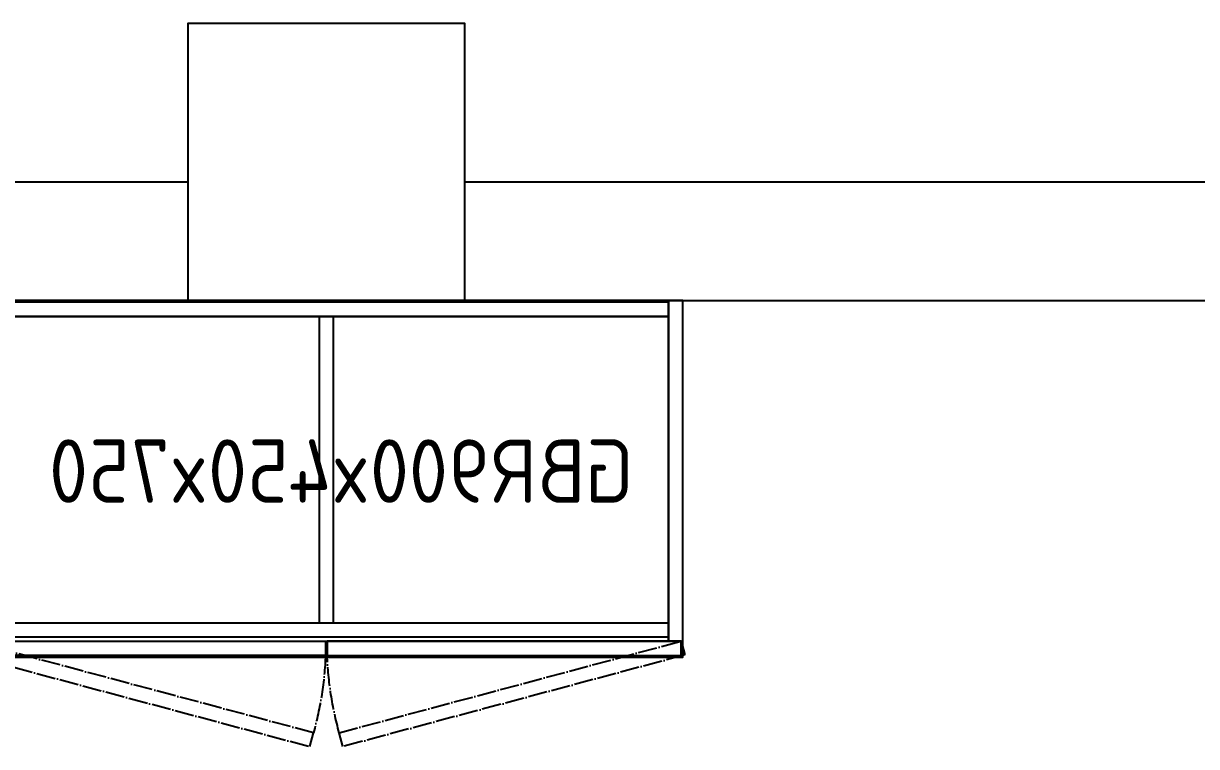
# Model space of a CAD drawing. Header units: millimetres. Extents: x 151130 to 215929, y 2134 to 34533.
# Drawn here: x 167447 to 168929, y 33620 to 34533 of the extents above; entities that cross this region are included whole.
import ezdxf

# ---------------------------------------------------------------- set-up
doc = ezdxf.new("R2010")
doc.units = ezdxf.units.MM
doc.linetypes.add('ACAD_ISO04W100', pattern=[30, 24, -3, 0, -3])
doc.layers.add('borde', color=1, linetype='Continuous')
doc.layers.add('Cuadrícula', color=2, linetype='Continuous')
doc.styles.get("Standard").update_dxf_attribs({"font": 'isocp2.shx'})

# ---------------------------------------------------------------- blocks, each defined once
blk = doc.blocks.new('GAB900x450x750')
for points in [[(0, 0), (18, 0), (18, -430), (0, -430)], [(0, 0), (900, 0), (900, -450), (0, -450)], [(900, 0), (882, 0), (882, -430), (900, -430)], [(882, -2), (882, -20), (18, -20), (18, -2)], [(882, -430), (18, -430), (18, -20), (882, -20)], [(441, -20), (459, -20), (459, -407), (441, -407)], [(882, -425), (882, -407), (18, -407), (18, -425)], [(2, -430), (449, -430), (449, -448), (2, -448)], [(898, -430), (451, -430), (451, -448), (898, -448)], [(898, -430), (451, -430), (451, -448), (898, -448)]]:
    blk.add_lwpolyline(points, close=True)
at = {"color": 8, "linetype": 'ACAD_ISO04W100'}
for points in [[(433.8, -545.7), (2, -430), (-2.7, -447.4), (429.1, -563.1)], [(466.2, -545.7), (898, -430), (902.7, -447.4), (470.9, -563.1)]]:
    blk.add_lwpolyline(points, close=True, dxfattribs=at)
for centre, start, end in [((20, -431.1), 344.5265, 357.7502), ((880, -431.1), 182.2498, 195.4735)]:
    blk.add_arc(centre, 429.3, start, end, dxfattribs=at)
at = {"insert": (61.9, -175.2), "char_height": 80, "attachment_point": 1}
blk.add_mtext_dynamic_manual_height_columns('{\\Fisocp2|c0;\\C1;GBR900x450x750}', width=592.277, gutter_width=1, heights=[0], dxfattribs=at)

msp = doc.modelspace()

# ---------------------------------------------------------------- linework, layer by layer
at = {"layer": 'borde'}
for p, q in [((163254.9, 34333.2), (167654.9, 34333.2)), ((168004.9, 34333.2), (171254.9, 34333.2))]:
    msp.add_line(p, q, dxfattribs=at)
at = {"layer": 'Cuadrícula'}
for points in [[(151479.9, 34183.2), (151479.9, 34533.2), (151129.9, 34533.2), (151129.9, 34183.2), (173979.9, 34183.2)], [(168004.9, 34183.2), (168004.9, 34533.2), (167654.9, 34533.2), (167654.9, 34183.2)]]:
    msp.add_lwpolyline(points, dxfattribs=at)

# ---------------------------------------------------------------- block references
at = {"color": 5, "xscale": -1}
msp.add_blockref('GAB900x450x750', (168279.9, 34183.2), dxfattribs=at)

doc.saveas('drawing.dxf')
